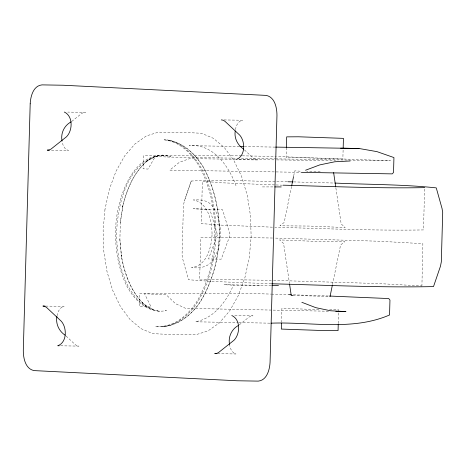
<?xml version="1.0" encoding="UTF-8"?>
<svg xmlns="http://www.w3.org/2000/svg" width="466" height="466" viewBox="0 0 466 466"><rect width="100%" height="100%" fill="white"/><g stroke="black" fill="none" stroke-linecap="round" stroke-linejoin="round"><path stroke-width="0.35" stroke-dasharray="2.33 1.75" d="M281.505 322.623L281.907 308.294L320.229 309.698M286.392 147.611L286.112 157.642L297.99 157.566L342.854 159.139L343.133 149.108M338.269 323.404L338.648 309.791L329.567 309.849M421.905 286.328L422.872 243.666L379.528 241.254L274.707 238.074M424.619 189.056L423.478 229.924C373.942 230.81 324.394 228.532 274.876 227.262M120.327 222.597L122.721 206.397L122.558 207.12C126.583 189.749 133.713 172.204 147.675 160.461L146.039 161.801L154.811 156.722M287.242 181.752C255.281 181.478 223.121 179.393 191.235 181.035L184.315 201.149L183.441 205.553L182.06 254.902L182.701 258.892L188.48 279.734L210.993 281.394L271.754 283.788M291.547 186.412L284.178 222.439L279.961 225.806L309.511 226.068L345.19 227.53L341.17 223.948L335.823 187.582M293.714 175.81L294.722 170.865L301.694 171.267M332.491 284.557L340.582 244.994L344.799 241.627L315.255 241.365L279.571 239.903L283.59 243.485L289.462 283.421M57.038 315.773C57.743 311.876 59.712 307.094 64.098 306.395L45.744 306.086M235.429 129.624C236.134 125.733 238.103 120.944 242.489 120.245L224.134 119.937M191.235 181.035L184.315 201.149M259.644 285.623L233.518 285.186C226.156 301.531 214.179 318.336 195.411 321.802L238.295 322.583M71.729 121.41L81.632 113.541L83.513 112.527L85.482 112.388L67.826 112.09M239.233 324.872L249.135 317.008L251.023 315.995L252.986 315.855L233.926 315.534M152.58 157.193L163.962 154.77M165.407 310.653L166.461 310.56C147.338 314.538 132.076 298.269 125.022 282.291C116.949 263.698 114.531 243.141 115.993 223.033C118.335 195.167 134.458 147.769 170.766 156.512L161.667 155.26M241.551 155.83L143.464 155.825L143.103 168.814L148.002 169.059L155.382 156.419L167.906 157.048L237.707 158.219M242.279 155.83L276.053 156.471M262.399 186.918L273.996 186.918M292.928 295.432L328.903 296.458M235.458 159.29L189.714 158.609L179.352 162.296L169.752 170.148L300.622 172.338M239.087 159.343L276.117 159.89M276.839 159.896L335.654 160.77M239.413 146.51L189.184 145.672C213.236 143.394 229.121 166.42 236.274 186.482M244.347 146.586L275.086 147.105M51.51 150.221L68.455 150.501C64.588 149.522 62.759 145.34 62.159 141.74M241.347 158.277L274.794 158.842M275.523 158.854L390.403 160.776L276.763 156.489M238.982 159.652L257.343 159.96L255.391 159.622L253.568 158.423L244.132 149.586M271.229 285.501L224.064 284.709L233.518 285.186M60.597 345.801L78.952 346.11L77.001 345.772L75.177 344.572L65.741 335.736M217.605 353.659L235.959 353.968C231.864 352.902 230.088 348.37 229.552 344.555M239.023 322.594L270.274 323.165M272.528 238.021L220.185 237.211L200.817 237.672L199.634 279.973L219.003 279.513L271.346 280.322M328.501 311.236L185.532 308.323L175.402 303.611L166.269 294.821L144.518 293.731L151.17 307.071L139.258 306.477L139.619 293.487L250.784 293.493L270.711 294.087M273.525 280.375L378.345 283.555L421.689 285.967M320.194 171.838L306.698 171.453M293.679 181.909L334.174 183.045M271.422 294.11L287.749 294.623M276.058 184.961L282.408 185.165M293.417 294.809L328.81 296.021M274.608 184.909L222.952 182.841L202.395 181.274L201.213 223.575L221.769 225.142L273.425 227.21M157.322 310.904L159.588 311.469L150.57 308.608L142.107 302.667L143.668 304.03C130.486 291.017 124.288 272.878 121.218 254.989L121.346 255.636L119.861 239.239M214.785 226.424C215.344 252.881 210.114 280.008 196.087 302.737C187.087 316.239 172.548 328.198 155.376 326.317C173.83 328.582 190.483 316.991 200.089 302.02L201.085 300.617C224.175 261.438 225.189 210.032 204.749 169.554L203.828 168.168C195.452 153.366 181.134 140.359 163.327 139.777C179.69 141.082 191.986 153.931 199.867 167.346C209.484 185.52 214.045 205.955 214.785 226.424M120.379 222.032L119.879 239.815L121.609 257.29L121.475 256.603C124.97 275.179 131.837 294.308 146.848 306.686L145.229 305.271L154.566 310.28C142.048 306.873 133.497 296.079 127.527 285.145C119.529 268.282 116.349 249.514 116.663 230.938C118.218 202.687 127.393 163.607 158.889 155.452L149.301 159.512L151.001 158.131C135.245 169.047 127.381 187.53 122.902 205.541L123.076 204.772L120.379 222.032M104.996 209.263L103.126 230.256L103.819 251.384L107.046 271.713L112.667 290.365L120.432 306.512L130.002 319.455L140.965 328.629L152.836 333.633L165.098 334.25L195.837 334.757L207.947 330.947L219.387 322.891L229.645 310.938L238.289 295.613L244.924 277.585L249.275 257.64L251.145 236.646L250.452 215.525L247.23 195.202L241.615 176.556L233.85 160.409L224.286 147.466L213.329 138.286L201.463 133.276L189.202 132.653L158.463 132.146L146.347 135.944L134.901 144L124.638 155.953L115.993 171.278L109.347 189.312L104.996 209.263M215.921 235.907C214.803 260.587 209.059 285.646 194.84 306.22C186.732 316.682 175.723 325.513 162.104 326.713L163.269 326.602C177.476 325.373 189.289 316.292 197.77 305.364L198.813 303.884C224.921 263.663 225.958 207.789 202.663 166.071L201.702 164.609C193.908 152.865 182.73 142.782 168.476 140.126L167.317 139.969C186.878 143.802 199.133 161.551 206.461 178.763C213.376 197.001 216.137 216.457 215.921 235.907M212.042 234.689C211.383 247.504 206.793 265.952 191.549 267.478C200.205 268.859 209.723 266.733 214.121 258.42C218.292 251.25 220.103 243.054 220.517 234.829C220.546 224.356 218.472 213.317 211.558 205.098C206.98 199.867 199.867 199.646 193.437 199.943C208.523 203.013 212.047 221.606 212.042 234.689M217.465 234.678L208.523 258.939L221.234 259.154L230.169 234.893L222.614 209.805L193.407 208.762L209.904 209.589L217.465 234.678"/><path stroke-width="0.7" d="M281.487 323.34L281.324 329.072L326.194 330.65L338.066 330.575L338.246 324.126M286.392 147.611L286.695 136.864L298.566 136.788L343.436 138.361L343.157 148.392M56.893 316.408C55.541 323.788 58.943 331.175 65.217 335.246M235.237 130.934C234.025 138.122 237.602 145.13 243.607 149.097M291.693 185.701L293.568 176.515M330.039 296.568L332.345 285.262M71.176 121.847C64.168 125.459 60.493 133.439 62.048 141.093M238.685 325.309C231.672 328.926 228.002 336.906 229.552 344.555M305.539 170.247L319.769 164.894L334.804 161.772L350.17 160.98M236.163 159.605C245.448 156.337 245.512 141.798 239.757 135.169L225.084 121.428L223.261 120.228L221.309 119.89M424.66 187.623C377.477 188.509 330.278 186.359 283.112 185.183M292.928 295.432L291.244 295.543L289.567 284.132M274.719 186.918L281.243 186.918M239.99 146.51L243.782 146.58M275.552 147.099L359.024 148.485L376.994 151.642L393.939 157.566L393.525 172.484L392.232 173.876L301.351 172.35M340.605 148.194L359.024 148.485M49.39 150.186L47.27 150.145L49.239 150.005L51.12 148.992L66.527 136.759C72.783 130.445 73.203 116.046 64.296 112.032M271.958 285.512L278.487 285.623M45.033 306.075L42.919 306.04L44.87 306.378L46.693 307.577L61.366 321.319C67.121 327.947 67.057 342.487 57.772 345.755L59.182 345.778M216.9 353.647L214.779 353.612L216.742 353.473L218.63 352.459L234.031 340.221C240.293 333.912 240.712 319.513 231.806 315.499M271.002 323.177C310.339 321.668 352.075 331.21 389.547 314.987L389.96 300.075L388.749 298.555L329.52 296.05M335.782 311.375L345.964 311.568L330.639 310.781L315.779 307.659L301.852 302.3M287.959 181.769L292.968 181.891M334.885 183.062C368.641 184.618 402.7 184.344 436.263 187.88L442.059 208.541L442.7 212.531L441.319 261.886L440.446 266.284L433.508 286.584C379.604 287.749 325.647 285.11 271.754 283.788M288.454 294.646L291.291 294.739M333.627 172.606L335.718 186.866M30.191 103.796L23.3 350.554C23.294 358.104 25.327 368.827 34.035 370.598L237.06 380.763L258.246 381.118C267.035 380.239 269.686 369.596 270.064 362.204L276.961 115.446C276.961 107.896 274.928 97.173 266.226 95.402L63.195 85.237L42.016 84.882C33.22 85.761 30.575 96.404 30.191 103.796"/></g></svg>
